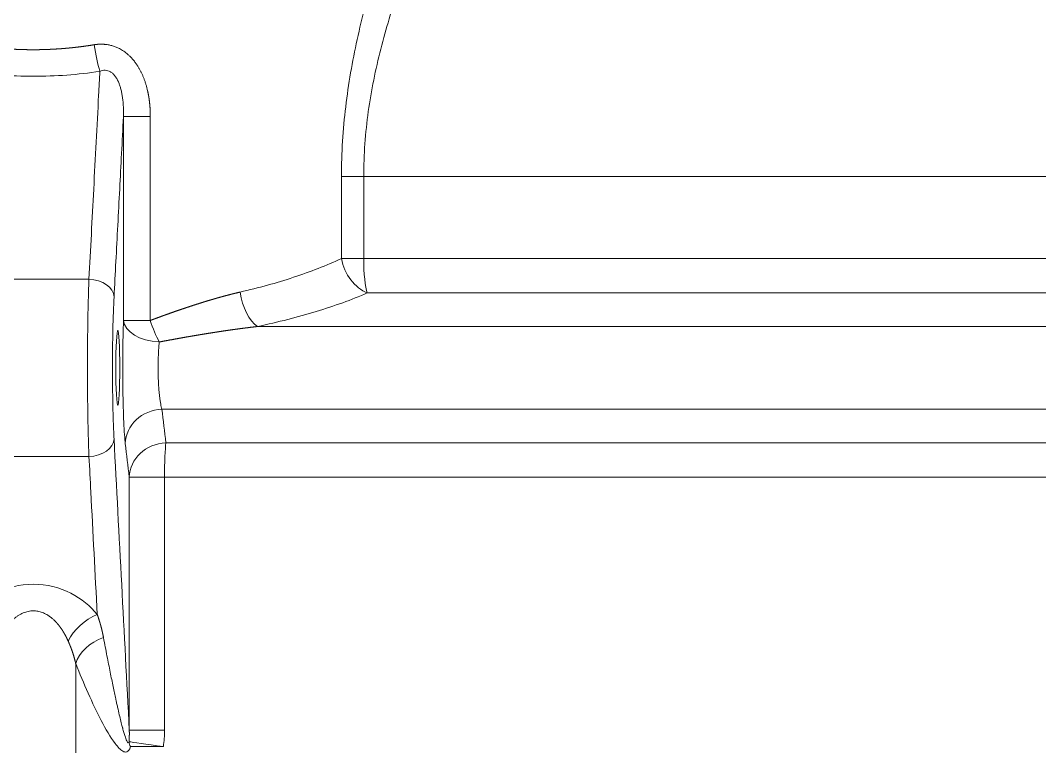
# Model space of a CAD drawing. Header units: millimetres. Extents: x 4664 to 8864, y -38 to 2932.
# Drawn here: x 8059.36 to 8094.74, y 1850.22 to 1875.44 of the extents above; entities that cross this region are included whole.
import ezdxf

# ---------------------------------------------------------------- set-up
doc = ezdxf.new("R2010")
doc.units = ezdxf.units.MM

msp = doc.modelspace()

# ---------------------------------------------------------------- linework, layer by layer
at = {"lineweight": 5}
for p, q in [((8062.941, 1872.103), (8063.873, 1872.103)), ((8062.941, 1872.103), (8062.941, 1865.017)), ((8063.873, 1865.017), (8063.873, 1872.103)), ((8070.508, 1870.016), (8132.702, 1870.016)), ((8070.508, 1867.166), (8070.508, 1870.016)), ((8071.281, 1870.016), (8071.281, 1867.166)), ((8132.702, 1867.166), (8070.508, 1867.166)), ((8132.175, 1865.971), (8071.405, 1865.971)), ((8062.941, 1865.017), (8063.873, 1865.017)), ((8067.591, 1864.806), (8119.686, 1864.806)), ((8064.277, 1861.933), (8119.686, 1861.933)), ((8116.351, 1860.768), (8064.414, 1860.768)), ((8063.143, 1859.573), (8116.763, 1859.573)), ((8063.143, 1859.573), (8063.143, 1850.783)), ((8064.365, 1850.783), (8064.365, 1859.573)), ((8061.282, 1823.71), (8061.282, 1853.103)), ((8063.143, 1850.783), (8064.365, 1850.783)), ((8063.182, 1850.215), (8064.327, 1850.215))]:
    msp.add_line(p, q, dxfattribs=at)
at = {"lineweight": 5, "extrusion": (0, 0, -1)}
for centre, major_axis, ratio, start_param, end_param in [((8062.122, 1874.593), (-0.194, 1.291), 0.147239, 3.938072, 4.734551), ((8071.49, 1867.166), (0.512, -1.201), 0.723925, 0.616263, 1.870336), ((8071.49, 1867.166), (0, 1.306), 0.160054, 3.557424, 4.712389), ((8061.743, 1865.832), (-0.869, 0.046), 0.706622, 1.533781, 3.067562), ((8067.646, 1866.001), (0.269, -1.278), 0.496345, 0.481161, 1.675083), ((8064.246, 1865.017), (1.305, -0.048), 0.574398, 1.597037, 3.077614), ((8064.246, 1865.017), (-0.424, 1.235), 0.271308, 4.157925, 4.805196), ((8064.309, 1860.738), (1.297, 0.155), 0.914458, 3.271282, 4.796959), ((8061.743, 1860.907), (-0.869, -0.046), 0.706622, 3.215624, 4.749405), ((8064.448, 1859.573), (1.297, 0.155), 0.914527, 3.271332, 4.795376), ((8064.448, 1859.573), (0, 1.306), 0.063553, 4.712389, 5.867354), ((8062.031, 1853.88), (-1.01, -0.828), 0.611644, 0.930141, 2.035867), ((8062.51, 1853.103), (-1.212, -0.485), 0.71441, 0.510703, 1.640548), ((8064.409, 1850.215), (1.294, -0.177), 0.008558, 1.633285, 2.957811), ((8064.409, 1850.215), (1.258, -0.351), 0.593796, 2.70255, 2.912476)]:
    msp.add_ellipse(centre, major_axis=major_axis, ratio=ratio, start_param=start_param, end_param=end_param, dxfattribs=at)
msp.add_ellipse((8062.744, 1863.37), major_axis=(0, 1.306), ratio=0.052408, dxfattribs=at)
at = {"lineweight": 5}
for points, knots in [([(8070.508, 1870.016), (8070.508, 1870.84), (8070.56, 1871.647), (8070.749, 1873.232), (8070.887, 1874.009), (8071.221, 1875.538), (8071.413, 1876.272), (8071.818, 1877.686), (8072.03, 1878.367), (8072.452, 1879.686), (8072.663, 1880.327), (8073.056, 1881.55), (8073.238, 1882.132), (8073.557, 1883.241), (8073.694, 1883.769), (8073.908, 1884.772), (8073.983, 1885.247), (8074.016, 1885.681)], [0, 0, 0, 0, 0.125, 0.125, 0.25, 0.25, 0.375, 0.375, 0.5, 0.5, 0.625, 0.625, 0.75, 0.75, 0.875, 0.875, 1, 1, 1, 1]), ([(8075.148, 1884.588), (8075.103, 1884.184), (8075.013, 1883.743), (8074.768, 1882.81), (8074.613, 1882.319), (8074.257, 1881.286), (8074.056, 1880.745), (8073.624, 1879.608), (8073.393, 1879.011), (8072.932, 1877.784), (8072.701, 1877.151), (8072.261, 1875.836), (8072.053, 1875.153), (8071.691, 1873.73), (8071.542, 1873.007), (8071.337, 1871.533), (8071.281, 1870.782), (8071.281, 1870.016)], [0, 0, 0, 0, 0.125, 0.125, 0.25, 0.25, 0.375, 0.375, 0.5, 0.5, 0.625, 0.625, 0.75, 0.75, 0.875, 0.875, 1, 1, 1, 1]), ([(8061.928, 1874.593), (8061.923, 1874.592), (8061.913, 1874.591), (8061.899, 1874.588), (8061.884, 1874.586), (8061.87, 1874.584), (8061.855, 1874.581), (8061.841, 1874.579), (8061.827, 1874.577), (8061.812, 1874.574), (8061.798, 1874.572), (8061.783, 1874.57), (8061.769, 1874.568), (8061.755, 1874.566), (8061.74, 1874.564), (8061.726, 1874.561), (8061.711, 1874.559), (8061.697, 1874.557), (8061.682, 1874.555), (8061.668, 1874.553), (8061.654, 1874.551), (8061.639, 1874.549), (8061.625, 1874.547), (8061.61, 1874.545), (8061.596, 1874.543), (8061.581, 1874.541), (8061.567, 1874.539), (8061.552, 1874.537), (8061.538, 1874.535), (8061.524, 1874.533), (8061.509, 1874.531), (8061.495, 1874.529), (8061.48, 1874.527), (8061.466, 1874.525), (8061.451, 1874.524), (8061.437, 1874.522), (8061.422, 1874.52), (8061.408, 1874.518), (8061.394, 1874.516), (8061.379, 1874.515), (8061.365, 1874.513), (8061.35, 1874.511), (8061.336, 1874.509), (8061.321, 1874.508), (8061.307, 1874.506), (8061.292, 1874.504), (8061.278, 1874.503), (8061.263, 1874.501), (8061.249, 1874.5), (8061.234, 1874.498), (8061.22, 1874.496), (8061.205, 1874.495), (8061.191, 1874.493), (8061.176, 1874.492), (8061.162, 1874.49), (8061.148, 1874.489), (8061.133, 1874.487), (8061.119, 1874.486), (8061.104, 1874.484), (8061.09, 1874.483), (8061.075, 1874.481), (8061.061, 1874.48), (8061.046, 1874.479), (8061.032, 1874.477), (8061.017, 1874.476), (8061.003, 1874.475), (8060.988, 1874.473), (8060.974, 1874.472), (8060.959, 1874.471), (8060.945, 1874.469), (8060.93, 1874.468), (8060.916, 1874.467), (8060.901, 1874.466), (8060.887, 1874.464), (8060.872, 1874.463), (8060.858, 1874.462), (8060.843, 1874.461), (8060.829, 1874.46), (8060.814, 1874.459), (8060.8, 1874.458), (8060.785, 1874.456), (8060.771, 1874.455), (8060.756, 1874.454), (8060.742, 1874.453), (8060.727, 1874.452), (8060.713, 1874.451), (8060.698, 1874.45), (8060.684, 1874.449), (8060.669, 1874.448), (8060.655, 1874.447), (8060.64, 1874.446), (8060.626, 1874.445), (8060.611, 1874.445), (8060.597, 1874.444), (8060.582, 1874.443), (8060.568, 1874.442), (8060.553, 1874.441), (8060.539, 1874.44), (8060.524, 1874.439), (8060.51, 1874.439), (8060.495, 1874.438), (8060.481, 1874.437), (8060.466, 1874.436), (8060.452, 1874.436), (8060.437, 1874.435), (8060.423, 1874.434), (8060.408, 1874.434), (8060.394, 1874.433), (8060.379, 1874.432), (8060.365, 1874.432), (8060.35, 1874.431), (8060.336, 1874.43), (8060.321, 1874.43), (8060.307, 1874.429), (8060.292, 1874.429), (8060.277, 1874.428), (8060.263, 1874.428), (8060.248, 1874.427), (8060.234, 1874.427), (8060.219, 1874.426), (8060.205, 1874.426), (8060.19, 1874.425), (8060.176, 1874.425), (8060.161, 1874.425), (8060.147, 1874.424), (8060.132, 1874.424), (8060.118, 1874.424), (8060.103, 1874.423), (8060.089, 1874.423), (8060.074, 1874.423), (8060.06, 1874.422), (8060.045, 1874.422), (8060.031, 1874.422), (8060.016, 1874.421), (8060.002, 1874.421), (8059.987, 1874.421), (8059.973, 1874.421), (8059.958, 1874.421), (8059.944, 1874.421), (8059.929, 1874.42), (8059.915, 1874.42), (8059.9, 1874.42), (8059.886, 1874.42), (8059.871, 1874.42), (8059.857, 1874.42), (8059.842, 1874.42), (8059.828, 1874.42), (8059.817, 1874.42), (8059.801, 1874.42), (8059.782, 1874.42), (8059.753, 1874.42), (8059.725, 1874.42), (8059.697, 1874.42), (8059.668, 1874.421), (8059.64, 1874.421), (8059.612, 1874.421), (8059.583, 1874.422), (8059.555, 1874.422), (8059.527, 1874.423), (8059.499, 1874.424), (8059.47, 1874.424), (8059.442, 1874.425), (8059.414, 1874.426), (8059.385, 1874.427), (8059.357, 1874.428), (8059.329, 1874.429), (8059.3, 1874.43), (8059.272, 1874.431), (8059.244, 1874.432), (8059.216, 1874.433), (8059.187, 1874.435), (8059.159, 1874.436), (8059.131, 1874.438), (8059.102, 1874.439), (8059.074, 1874.441), (8059.046, 1874.442), (8059.018, 1874.444), (8058.989, 1874.446), (8058.961, 1874.448), (8058.933, 1874.449), (8058.904, 1874.451), (8058.876, 1874.453), (8058.848, 1874.455), (8058.82, 1874.458), (8058.791, 1874.46), (8058.763, 1874.462), (8058.735, 1874.464), (8058.707, 1874.467), (8058.678, 1874.469), (8058.65, 1874.472), (8058.622, 1874.474), (8058.594, 1874.477), (8058.565, 1874.479), (8058.537, 1874.482), (8058.509, 1874.485), (8058.481, 1874.488), (8058.452, 1874.491), (8058.424, 1874.494), (8058.396, 1874.497), (8058.368, 1874.5), (8058.34, 1874.503), (8058.311, 1874.506), (8058.283, 1874.51), (8058.255, 1874.513), (8058.227, 1874.516), (8058.199, 1874.52), (8058.17, 1874.523), (8058.142, 1874.527), (8058.114, 1874.531), (8058.086, 1874.534), (8058.058, 1874.538), (8058.03, 1874.542), (8058.001, 1874.546), (8057.973, 1874.55), (8057.945, 1874.554), (8057.917, 1874.558), (8057.889, 1874.562), (8057.861, 1874.566), (8057.833, 1874.571), (8057.804, 1874.575), (8057.776, 1874.579), (8057.748, 1874.584), (8057.72, 1874.588), (8057.701, 1874.591), (8057.692, 1874.593)], [0, 0, 0, 0, 0.003455, 0.00691, 0.010363, 0.013817, 0.017269, 0.020721, 0.024172, 0.027622, 0.031072, 0.034521, 0.037969, 0.041417, 0.044864, 0.048311, 0.051757, 0.055202, 0.058647, 0.062091, 0.065534, 0.068977, 0.072419, 0.07586, 0.079301, 0.082742, 0.086181, 0.08962, 0.093059, 0.096497, 0.099934, 0.103371, 0.106807, 0.110243, 0.113678, 0.117113, 0.120547, 0.12398, 0.127413, 0.130845, 0.134277, 0.137708, 0.141139, 0.144569, 0.147999, 0.151428, 0.154857, 0.158285, 0.161713, 0.16514, 0.168566, 0.171992, 0.175418, 0.178843, 0.182268, 0.185692, 0.189116, 0.192539, 0.195962, 0.199384, 0.202806, 0.206228, 0.209649, 0.213069, 0.216489, 0.219909, 0.223328, 0.226747, 0.230165, 0.233583, 0.237001, 0.240418, 0.243835, 0.247251, 0.250667, 0.254082, 0.257497, 0.260912, 0.264327, 0.26774, 0.271154, 0.274567, 0.27798, 0.281393, 0.284805, 0.288217, 0.291628, 0.295039, 0.29845, 0.30186, 0.305271, 0.30868, 0.31209, 0.315499, 0.318908, 0.322316, 0.325724, 0.329132, 0.33254, 0.335947, 0.339354, 0.342761, 0.346167, 0.349574, 0.35298, 0.356385, 0.359791, 0.363196, 0.3666, 0.370005, 0.373409, 0.376814, 0.380217, 0.383621, 0.387024, 0.390428, 0.39383, 0.397233, 0.400636, 0.404038, 0.40744, 0.410842, 0.414244, 0.417645, 0.421047, 0.424448, 0.427849, 0.431249, 0.43465, 0.43805, 0.441451, 0.444851, 0.448251, 0.451651, 0.45505, 0.45845, 0.461849, 0.465248, 0.468647, 0.472046, 0.475445, 0.478844, 0.482243, 0.485641, 0.48904, 0.492438, 0.495836, 0.499234, 0.5, 0.506625, 0.513251, 0.519877, 0.526504, 0.533131, 0.539758, 0.546386, 0.553015, 0.559644, 0.566273, 0.572904, 0.579535, 0.586166, 0.592799, 0.599432, 0.606066, 0.612701, 0.619337, 0.625973, 0.632611, 0.639249, 0.645889, 0.652529, 0.659171, 0.665813, 0.672457, 0.679102, 0.685748, 0.692395, 0.699043, 0.705693, 0.712344, 0.718997, 0.72565, 0.732305, 0.738962, 0.74562, 0.752279, 0.75894, 0.765603, 0.772267, 0.778932, 0.7856, 0.792269, 0.798939, 0.805612, 0.812286, 0.818962, 0.82564, 0.832319, 0.839001, 0.845684, 0.85237, 0.859057, 0.865746, 0.872438, 0.879131, 0.885826, 0.892524, 0.899224, 0.905926, 0.91263, 0.919337, 0.926045, 0.932756, 0.93947, 0.946185, 0.952904, 0.959624, 0.966347, 0.973073, 0.979801, 0.986531, 0.993264, 1, 1, 1, 1]), ([(8063.873, 1872.103), (8063.873, 1872.106), (8063.873, 1872.113), (8063.873, 1872.123), (8063.873, 1872.133), (8063.872, 1872.143), (8063.872, 1872.153), (8063.872, 1872.162), (8063.872, 1872.172), (8063.872, 1872.182), (8063.872, 1872.192), (8063.872, 1872.202), (8063.871, 1872.212), (8063.871, 1872.222), (8063.871, 1872.232), (8063.871, 1872.242), (8063.87, 1872.251), (8063.87, 1872.261), (8063.87, 1872.271), (8063.869, 1872.281), (8063.869, 1872.291), (8063.868, 1872.3), (8063.868, 1872.31), (8063.868, 1872.32), (8063.867, 1872.33), (8063.867, 1872.339), (8063.866, 1872.349), (8063.866, 1872.359), (8063.865, 1872.369), (8063.864, 1872.378), (8063.864, 1872.388), (8063.863, 1872.398), (8063.863, 1872.407), (8063.862, 1872.417), (8063.861, 1872.426), (8063.86, 1872.436), (8063.86, 1872.446), (8063.859, 1872.455), (8063.858, 1872.465), (8063.857, 1872.474), (8063.857, 1872.484), (8063.856, 1872.493), (8063.855, 1872.503), (8063.854, 1872.512), (8063.853, 1872.522), (8063.852, 1872.531), (8063.851, 1872.541), (8063.85, 1872.55), (8063.849, 1872.56), (8063.848, 1872.569), (8063.847, 1872.579), (8063.846, 1872.588), (8063.845, 1872.597), (8063.844, 1872.607), (8063.843, 1872.616), (8063.842, 1872.625), (8063.841, 1872.635), (8063.84, 1872.644), (8063.838, 1872.653), (8063.837, 1872.663), (8063.836, 1872.672), (8063.835, 1872.681), (8063.833, 1872.691), (8063.832, 1872.7), (8063.831, 1872.709), (8063.829, 1872.718), (8063.828, 1872.727), (8063.827, 1872.737), (8063.825, 1872.746), (8063.824, 1872.755), (8063.822, 1872.764), (8063.821, 1872.773), (8063.82, 1872.782), (8063.818, 1872.792), (8063.816, 1872.801), (8063.815, 1872.81), (8063.813, 1872.819), (8063.812, 1872.828), (8063.81, 1872.837), (8063.809, 1872.846), (8063.807, 1872.855), (8063.805, 1872.864), (8063.803, 1872.873), (8063.802, 1872.882), (8063.8, 1872.891), (8063.798, 1872.9), (8063.796, 1872.909), (8063.795, 1872.918), (8063.793, 1872.927), (8063.791, 1872.936), (8063.789, 1872.945), (8063.787, 1872.954), (8063.785, 1872.963), (8063.783, 1872.971), (8063.781, 1872.98), (8063.779, 1872.989), (8063.777, 1872.998), (8063.768, 1873.039), (8063.75, 1873.111), (8063.722, 1873.213), (8063.69, 1873.312), (8063.656, 1873.408), (8063.619, 1873.501), (8063.579, 1873.591), (8063.536, 1873.678), (8063.49, 1873.763), (8063.452, 1873.827), (8063.422, 1873.874), (8063.402, 1873.903), (8063.382, 1873.932), (8063.362, 1873.961), (8063.341, 1873.989), (8063.32, 1874.017), (8063.298, 1874.044), (8063.276, 1874.07), (8063.253, 1874.096), (8063.23, 1874.122), (8063.207, 1874.147), (8063.183, 1874.171), (8063.145, 1874.209), (8063.092, 1874.258), (8063.022, 1874.316), (8062.949, 1874.369), (8062.875, 1874.417), (8062.806, 1874.455), (8062.742, 1874.487), (8062.683, 1874.512), (8062.624, 1874.534), (8062.564, 1874.554), (8062.502, 1874.571), (8062.44, 1874.585), (8062.394, 1874.593), (8062.365, 1874.597), (8062.354, 1874.599), (8062.343, 1874.6), (8062.331, 1874.602), (8062.32, 1874.603), (8062.309, 1874.604), (8062.298, 1874.605), (8062.287, 1874.606), (8062.276, 1874.607), (8062.264, 1874.608), (8062.253, 1874.609), (8062.242, 1874.61), (8062.231, 1874.61), (8062.22, 1874.611), (8062.208, 1874.611), (8062.197, 1874.612), (8062.186, 1874.612), (8062.175, 1874.612), (8062.163, 1874.612), (8062.152, 1874.612), (8062.141, 1874.612), (8062.13, 1874.612), (8062.119, 1874.611), (8062.107, 1874.611), (8062.096, 1874.611), (8062.085, 1874.61), (8062.074, 1874.609), (8062.062, 1874.609), (8062.051, 1874.608), (8062.04, 1874.607), (8062.029, 1874.606), (8062.017, 1874.605), (8062.006, 1874.604), (8061.995, 1874.602), (8061.984, 1874.601), (8061.973, 1874.6), (8061.961, 1874.598), (8061.95, 1874.596), (8061.939, 1874.595), (8061.931, 1874.594), (8061.928, 1874.593)], [0, 0, 0, 0, 0.002747, 0.005491, 0.008231, 0.010968, 0.013702, 0.016432, 0.019159, 0.021882, 0.024602, 0.027319, 0.030032, 0.032743, 0.035449, 0.038153, 0.040853, 0.043551, 0.046245, 0.048935, 0.051623, 0.054307, 0.056988, 0.059666, 0.062341, 0.065013, 0.067681, 0.070347, 0.073009, 0.075669, 0.078325, 0.080978, 0.083629, 0.086276, 0.08892, 0.091561, 0.0942, 0.096835, 0.099467, 0.102097, 0.104723, 0.107347, 0.109968, 0.112586, 0.115201, 0.117813, 0.120423, 0.123029, 0.125633, 0.128235, 0.130833, 0.133429, 0.136021, 0.138612, 0.141199, 0.143784, 0.146366, 0.148946, 0.151523, 0.154097, 0.156669, 0.159238, 0.161805, 0.164369, 0.16693, 0.169489, 0.172046, 0.1746, 0.177151, 0.179701, 0.182247, 0.184792, 0.187334, 0.189873, 0.19241, 0.194945, 0.197478, 0.200008, 0.202536, 0.205061, 0.207585, 0.210106, 0.212625, 0.215141, 0.217656, 0.220168, 0.222678, 0.225186, 0.227692, 0.230196, 0.232698, 0.235197, 0.237695, 0.24019, 0.242684, 0.245176, 0.247665, 0.250153, 0.279857, 0.308985, 0.33757, 0.365648, 0.393258, 0.420439, 0.447234, 0.473685, 0.499838, 0.509742, 0.519592, 0.529392, 0.539145, 0.548853, 0.558519, 0.568148, 0.577742, 0.587304, 0.596838, 0.606348, 0.615836, 0.625306, 0.651132, 0.676459, 0.701368, 0.725941, 0.750266, 0.768013, 0.785708, 0.803388, 0.821091, 0.838854, 0.856714, 0.874707, 0.877858, 0.881006, 0.88415, 0.887292, 0.89043, 0.893567, 0.8967, 0.899832, 0.902961, 0.906088, 0.909214, 0.912339, 0.915462, 0.918584, 0.921705, 0.924825, 0.927945, 0.931064, 0.934184, 0.937303, 0.940423, 0.943543, 0.946664, 0.949786, 0.952908, 0.956032, 0.959157, 0.962284, 0.965413, 0.968543, 0.971676, 0.974811, 0.977949, 0.981089, 0.984233, 0.987379, 0.990529, 0.993682, 0.996839, 1, 1, 1, 1]), ([(8057.498, 1873.669), (8058.26, 1873.555), (8059.036, 1873.496), (8060.59, 1873.497), (8061.36, 1873.555), (8062.122, 1873.669)], [0, 0, 0, 0, 0.5, 0.5, 1, 1, 1, 1]), ([(8062.122, 1873.669), (8062.107, 1873.393), (8062.093, 1873.117), (8062.022, 1871.754), (8061.965, 1870.667), (8061.853, 1868.536), (8061.798, 1867.492), (8061.743, 1866.448)], [0, 0, 0, 0, 0.114698, 0.114698, 0.566236, 0.566236, 1, 1, 1, 1]), ([(8062.122, 1873.669), (8062.154, 1873.683), (8062.186, 1873.692), (8062.249, 1873.704), (8062.28, 1873.706), (8062.341, 1873.703), (8062.37, 1873.698), (8062.429, 1873.68), (8062.457, 1873.668), (8062.513, 1873.637), (8062.539, 1873.618), (8062.591, 1873.572), (8062.616, 1873.546), (8062.663, 1873.488), (8062.685, 1873.455), (8062.717, 1873.401), (8062.732, 1873.373), (8062.75, 1873.338), (8062.758, 1873.32), (8062.762, 1873.311), (8062.764, 1873.306), (8062.765, 1873.304), (8062.766, 1873.303), (8062.766, 1873.302), (8062.766, 1873.302), (8062.766, 1873.302), (8062.766, 1873.301), (8062.766, 1873.301), (8062.766, 1873.301), (8062.766, 1873.301), (8062.78, 1873.269), (8062.807, 1873.201), (8062.831, 1873.123), (8062.854, 1873.04), (8062.865, 1872.997), (8062.884, 1872.905), (8062.893, 1872.857), (8062.908, 1872.757), (8062.915, 1872.705), (8062.927, 1872.596), (8062.931, 1872.539), (8062.939, 1872.421), (8062.941, 1872.36), (8062.943, 1872.234), (8062.943, 1872.169), (8062.941, 1872.103)], [0, 0, 0, 0, 0.0625, 0.0625, 0.125, 0.125, 0.1875, 0.1875, 0.25, 0.25, 0.3125, 0.3125, 0.375, 0.375, 0.4375, 0.4375, 0.46875, 0.484375, 0.492187, 0.496094, 0.498047, 0.499023, 0.499512, 0.499756, 0.499878, 0.499939, 0.499969, 0.499985, 0.499985, 0.5, 0.5, 0.5625, 0.625, 0.625, 0.6875, 0.6875, 0.75, 0.75, 0.8125, 0.8125, 0.875, 0.875, 0.9375, 0.9375, 1, 1, 1, 1]), ([(8062.613, 1865.832), (8062.634, 1866.242), (8062.656, 1866.652), (8062.721, 1867.902), (8062.765, 1868.741), (8062.831, 1869.99), (8062.852, 1870.401), (8062.896, 1871.241), (8062.919, 1871.672), (8062.941, 1872.103)], [0, 0, 0, 0, 0.196221, 0.196221, 0.597749, 0.597749, 0.793971, 0.793971, 1, 1, 1, 1]), ([(8070.508, 1867.166), (8070.25, 1867.046), (8069.982, 1866.932), (8069.426, 1866.715), (8069.139, 1866.612), (8068.549, 1866.418), (8068.246, 1866.326), (8067.626, 1866.155), (8067.309, 1866.075), (8066.987, 1866.001)], [0, 0, 0, 0, 0.25, 0.25, 0.5, 0.5, 0.75, 0.75, 1, 1, 1, 1]), ([(8061.743, 1866.448), (8061.741, 1866.395), (8061.739, 1866.34), (8061.735, 1866.228), (8061.733, 1866.171), (8061.729, 1866.054), (8061.727, 1865.994), (8061.723, 1865.872), (8061.722, 1865.811), (8061.718, 1865.685), (8061.717, 1865.621), (8061.714, 1865.492), (8061.712, 1865.427), (8061.709, 1865.295), (8061.708, 1865.229), (8061.706, 1865.095), (8061.704, 1865.028), (8061.702, 1864.893), (8061.701, 1864.825), (8061.699, 1864.689), (8061.698, 1864.621), (8061.697, 1864.485), (8061.696, 1864.417), (8061.694, 1864.282), (8061.694, 1864.215), (8061.693, 1864.081), (8061.692, 1864.014), (8061.691, 1863.881), (8061.691, 1863.816), (8061.691, 1863.686), (8061.69, 1863.621), (8061.69, 1863.525), (8061.69, 1863.478), (8061.69, 1863.423), (8061.69, 1863.395), (8061.69, 1863.384), (8061.69, 1863.376), (8061.69, 1863.372), (8061.69, 1863.306), (8061.69, 1863.243), (8061.69, 1863.115), (8061.691, 1863.051), (8061.691, 1862.921), (8061.691, 1862.855), (8061.692, 1862.723), (8061.693, 1862.656), (8061.694, 1862.522), (8061.695, 1862.455), (8061.696, 1862.32), (8061.697, 1862.252), (8061.698, 1862.116), (8061.699, 1862.048), (8061.701, 1861.913), (8061.702, 1861.845), (8061.704, 1861.71), (8061.706, 1861.643), (8061.708, 1861.509), (8061.709, 1861.443), (8061.712, 1861.311), (8061.714, 1861.246), (8061.717, 1861.117), (8061.718, 1861.054), (8061.722, 1860.928), (8061.723, 1860.866), (8061.727, 1860.745), (8061.729, 1860.685), (8061.733, 1860.568), (8061.735, 1860.511), (8061.739, 1860.399), (8061.741, 1860.345), (8061.743, 1860.292)], [0, 0, 0, 0, 0.03125, 0.03125, 0.0625, 0.0625, 0.09375, 0.09375, 0.125, 0.125, 0.15625, 0.15625, 0.1875, 0.1875, 0.21875, 0.21875, 0.25, 0.25, 0.28125, 0.28125, 0.3125, 0.3125, 0.34375, 0.34375, 0.375, 0.375, 0.40625, 0.40625, 0.4375, 0.4375, 0.46875, 0.46875, 0.484375, 0.492188, 0.496094, 0.498047, 0.498047, 0.5, 0.5, 0.53125, 0.53125, 0.5625, 0.5625, 0.59375, 0.59375, 0.625, 0.625, 0.65625, 0.65625, 0.6875, 0.6875, 0.71875, 0.71875, 0.75, 0.75, 0.78125, 0.78125, 0.8125, 0.8125, 0.84375, 0.84375, 0.875, 0.875, 0.90625, 0.90625, 0.9375, 0.9375, 0.96875, 0.96875, 1, 1, 1, 1]), ([(8066.987, 1866.001), (8066.983, 1866), (8066.974, 1865.998), (8066.961, 1865.995), (8066.948, 1865.992), (8066.935, 1865.989), (8066.922, 1865.986), (8066.909, 1865.983), (8066.896, 1865.98), (8066.883, 1865.977), (8066.87, 1865.973), (8066.857, 1865.97), (8066.844, 1865.967), (8066.831, 1865.964), (8066.818, 1865.961), (8066.805, 1865.958), (8066.792, 1865.954), (8066.778, 1865.951), (8066.765, 1865.948), (8066.752, 1865.944), (8066.738, 1865.941), (8066.725, 1865.938), (8066.712, 1865.934), (8066.698, 1865.931), (8066.685, 1865.928), (8066.671, 1865.924), (8066.658, 1865.921), (8066.644, 1865.917), (8066.631, 1865.914), (8066.617, 1865.91), (8066.604, 1865.907), (8066.59, 1865.903), (8066.577, 1865.9), (8066.563, 1865.896), (8066.549, 1865.893), (8066.535, 1865.889), (8066.522, 1865.885), (8066.508, 1865.882), (8066.494, 1865.878), (8066.48, 1865.874), (8066.466, 1865.871), (8066.453, 1865.867), (8066.439, 1865.863), (8066.425, 1865.859), (8066.411, 1865.856), (8066.397, 1865.852), (8066.383, 1865.848), (8066.369, 1865.844), (8066.355, 1865.84), (8066.34, 1865.836), (8066.326, 1865.833), (8066.312, 1865.829), (8066.298, 1865.825), (8066.284, 1865.821), (8066.27, 1865.817), (8066.255, 1865.813), (8066.241, 1865.809), (8066.227, 1865.805), (8066.212, 1865.801), (8066.198, 1865.797), (8066.184, 1865.792), (8066.169, 1865.788), (8066.155, 1865.784), (8066.14, 1865.78), (8066.126, 1865.776), (8066.111, 1865.772), (8066.097, 1865.767), (8066.082, 1865.763), (8066.067, 1865.759), (8066.053, 1865.755), (8066.038, 1865.75), (8066.023, 1865.746), (8066.009, 1865.742), (8065.994, 1865.737), (8065.979, 1865.733), (8065.964, 1865.729), (8065.949, 1865.724), (8065.934, 1865.72), (8065.92, 1865.715), (8065.905, 1865.711), (8065.89, 1865.706), (8065.875, 1865.702), (8065.86, 1865.697), (8065.845, 1865.693), (8065.83, 1865.688), (8065.814, 1865.683), (8065.799, 1865.679), (8065.784, 1865.674), (8065.769, 1865.67), (8065.754, 1865.665), (8065.739, 1865.66), (8065.723, 1865.656), (8065.708, 1865.651), (8065.693, 1865.646), (8065.677, 1865.641), (8065.662, 1865.636), (8065.647, 1865.632), (8065.631, 1865.627), (8065.616, 1865.622), (8065.6, 1865.617), (8065.585, 1865.612), (8065.569, 1865.607), (8065.554, 1865.602), (8065.538, 1865.597), (8065.522, 1865.592), (8065.507, 1865.587), (8065.491, 1865.582), (8065.475, 1865.577), (8065.46, 1865.572), (8065.444, 1865.567), (8065.428, 1865.562), (8065.412, 1865.557), (8065.396, 1865.552), (8065.38, 1865.547), (8065.365, 1865.542), (8065.349, 1865.537), (8065.333, 1865.531), (8065.317, 1865.526), (8065.301, 1865.521), (8065.285, 1865.516), (8065.269, 1865.51), (8065.252, 1865.505), (8065.236, 1865.5), (8065.22, 1865.494), (8065.204, 1865.489), (8065.188, 1865.484), (8065.171, 1865.478), (8065.155, 1865.473), (8065.139, 1865.467), (8065.123, 1865.462), (8065.106, 1865.456), (8065.09, 1865.451), (8065.073, 1865.445), (8065.057, 1865.44), (8065.041, 1865.434), (8065.024, 1865.429), (8065.007, 1865.423), (8064.991, 1865.418), (8064.974, 1865.412), (8064.958, 1865.406), (8064.941, 1865.401), (8064.924, 1865.395), (8064.908, 1865.389), (8064.891, 1865.383), (8064.874, 1865.378), (8064.857, 1865.372), (8064.841, 1865.366), (8064.824, 1865.36), (8064.807, 1865.354), (8064.79, 1865.349), (8064.773, 1865.343), (8064.756, 1865.337), (8064.739, 1865.331), (8064.722, 1865.325), (8064.705, 1865.319), (8064.688, 1865.313), (8064.671, 1865.307), (8064.654, 1865.301), (8064.637, 1865.295), (8064.62, 1865.289), (8064.602, 1865.283), (8064.585, 1865.277), (8064.568, 1865.271), (8064.551, 1865.265), (8064.533, 1865.259), (8064.516, 1865.252), (8064.499, 1865.246), (8064.481, 1865.24), (8064.464, 1865.234), (8064.446, 1865.227), (8064.429, 1865.221), (8064.411, 1865.215), (8064.394, 1865.209), (8064.376, 1865.202), (8064.359, 1865.196), (8064.341, 1865.19), (8064.323, 1865.183), (8064.306, 1865.177), (8064.288, 1865.17), (8064.27, 1865.164), (8064.252, 1865.158), (8064.235, 1865.151), (8064.217, 1865.145), (8064.199, 1865.138), (8064.181, 1865.131), (8064.163, 1865.125), (8064.145, 1865.118), (8064.127, 1865.112), (8064.109, 1865.105), (8064.091, 1865.098), (8064.073, 1865.092), (8064.055, 1865.085), (8064.037, 1865.078), (8064.019, 1865.072), (8064.001, 1865.065), (8063.982, 1865.058), (8063.964, 1865.051), (8063.946, 1865.045), (8063.928, 1865.038), (8063.909, 1865.031), (8063.891, 1865.024), (8063.879, 1865.02), (8063.873, 1865.017)], [0, 0, 0, 0, 0.004275, 0.008557, 0.012846, 0.017142, 0.021445, 0.025755, 0.030072, 0.034397, 0.038728, 0.043067, 0.047412, 0.051765, 0.056125, 0.060492, 0.064866, 0.069247, 0.073636, 0.078031, 0.082434, 0.086844, 0.091261, 0.095685, 0.100116, 0.104554, 0.109, 0.113452, 0.117912, 0.122379, 0.126854, 0.131335, 0.135823, 0.140319, 0.144822, 0.149332, 0.153849, 0.158374, 0.162906, 0.167445, 0.171991, 0.176544, 0.181105, 0.185672, 0.190247, 0.194829, 0.199419, 0.204016, 0.208619, 0.213231, 0.217849, 0.222475, 0.227107, 0.231748, 0.236395, 0.24105, 0.245711, 0.250381, 0.255057, 0.259741, 0.264432, 0.26913, 0.273836, 0.278548, 0.283268, 0.287996, 0.292731, 0.297473, 0.302222, 0.306978, 0.311742, 0.316514, 0.321292, 0.326078, 0.330871, 0.335672, 0.340479, 0.345295, 0.350117, 0.354947, 0.359784, 0.364628, 0.36948, 0.374339, 0.379206, 0.38408, 0.388961, 0.39385, 0.398745, 0.403649, 0.408559, 0.413477, 0.418403, 0.423336, 0.428276, 0.433223, 0.438178, 0.44314, 0.44811, 0.453087, 0.458072, 0.463063, 0.468063, 0.473069, 0.478083, 0.483105, 0.488134, 0.49317, 0.498214, 0.503265, 0.508323, 0.513389, 0.518463, 0.523543, 0.528632, 0.533727, 0.53883, 0.543941, 0.549059, 0.554184, 0.559317, 0.564457, 0.569605, 0.57476, 0.579923, 0.585093, 0.59027, 0.595455, 0.600648, 0.605848, 0.611055, 0.61627, 0.621492, 0.626722, 0.631959, 0.637204, 0.642456, 0.647716, 0.652983, 0.658258, 0.66354, 0.66883, 0.674127, 0.679432, 0.684744, 0.690064, 0.695391, 0.700725, 0.706068, 0.711417, 0.716774, 0.722139, 0.727511, 0.732891, 0.738278, 0.743673, 0.749076, 0.754485, 0.759903, 0.765328, 0.77076, 0.7762, 0.781648, 0.787103, 0.792565, 0.798035, 0.803513, 0.808998, 0.814491, 0.819991, 0.825499, 0.831015, 0.836538, 0.842068, 0.847606, 0.853152, 0.858705, 0.864266, 0.869834, 0.87541, 0.880994, 0.886585, 0.892184, 0.89779, 0.903404, 0.909025, 0.914654, 0.920291, 0.925935, 0.931586, 0.937246, 0.942913, 0.948587, 0.954269, 0.959959, 0.965656, 0.971361, 0.977074, 0.982794, 0.988522, 0.994257, 1, 1, 1, 1]), ([(8067.591, 1864.806), (8067.952, 1864.883), (8068.302, 1864.965), (8068.982, 1865.138), (8069.311, 1865.23), (8069.948, 1865.424), (8070.255, 1865.527), (8070.847, 1865.741), (8071.132, 1865.854), (8071.405, 1865.971)], [0, 0, 0, 0, 0.25, 0.25, 0.5, 0.5, 0.75, 0.75, 1, 1, 1, 1]), ([(8062.613, 1860.907), (8062.604, 1861.07), (8062.597, 1861.245), (8062.584, 1861.622), (8062.578, 1861.826), (8062.569, 1862.247), (8062.565, 1862.464), (8062.561, 1862.911), (8062.559, 1863.141), (8062.559, 1863.823), (8062.564, 1864.281), (8062.582, 1865.119), (8062.596, 1865.507), (8062.613, 1865.832)], [0, 0, 0, 0, 0.125, 0.125, 0.25, 0.25, 0.375, 0.375, 0.5, 0.5, 0.75, 0.75, 1, 1, 1, 1]), ([(8062.941, 1865.017), (8062.929, 1864.668), (8062.92, 1864.269), (8062.914, 1863.64), (8062.914, 1863.429), (8062.915, 1863.007), (8062.917, 1862.794), (8062.926, 1862.185), (8062.937, 1861.803), (8062.958, 1861.325), (8062.967, 1861.18), (8062.985, 1860.93), (8062.994, 1860.824), (8063.004, 1860.738)], [0, 0, 0, 0, 0.25, 0.25, 0.375, 0.375, 0.5, 0.5, 0.75, 0.75, 0.875, 0.875, 1, 1, 1, 1]), ([(8064.184, 1864.269), (8064.191, 1864.271), (8064.206, 1864.273), (8064.228, 1864.277), (8064.249, 1864.282), (8064.271, 1864.286), (8064.293, 1864.29), (8064.315, 1864.294), (8064.336, 1864.298), (8064.358, 1864.302), (8064.379, 1864.306), (8064.401, 1864.31), (8064.423, 1864.314), (8064.444, 1864.318), (8064.465, 1864.322), (8064.487, 1864.326), (8064.508, 1864.33), (8064.53, 1864.334), (8064.551, 1864.338), (8064.572, 1864.342), (8064.593, 1864.345), (8064.615, 1864.349), (8064.636, 1864.353), (8064.657, 1864.357), (8064.678, 1864.361), (8064.699, 1864.365), (8064.72, 1864.369), (8064.741, 1864.372), (8064.762, 1864.376), (8064.783, 1864.38), (8064.804, 1864.384), (8064.824, 1864.387), (8064.845, 1864.391), (8064.866, 1864.395), (8064.887, 1864.399), (8064.907, 1864.402), (8064.928, 1864.406), (8064.949, 1864.41), (8064.969, 1864.413), (8064.99, 1864.417), (8065.01, 1864.421), (8065.031, 1864.424), (8065.051, 1864.428), (8065.071, 1864.431), (8065.092, 1864.435), (8065.112, 1864.439), (8065.132, 1864.442), (8065.152, 1864.446), (8065.173, 1864.449), (8065.193, 1864.453), (8065.213, 1864.456), (8065.233, 1864.46), (8065.253, 1864.463), (8065.273, 1864.467), (8065.293, 1864.47), (8065.313, 1864.473), (8065.333, 1864.477), (8065.353, 1864.48), (8065.372, 1864.484), (8065.392, 1864.487), (8065.412, 1864.49), (8065.432, 1864.494), (8065.451, 1864.497), (8065.471, 1864.5), (8065.491, 1864.504), (8065.51, 1864.507), (8065.53, 1864.51), (8065.549, 1864.514), (8065.569, 1864.517), (8065.588, 1864.52), (8065.607, 1864.523), (8065.627, 1864.527), (8065.646, 1864.53), (8065.665, 1864.533), (8065.685, 1864.536), (8065.704, 1864.539), (8065.723, 1864.542), (8065.742, 1864.546), (8065.761, 1864.549), (8065.78, 1864.552), (8065.799, 1864.555), (8065.818, 1864.558), (8065.837, 1864.561), (8065.856, 1864.564), (8065.875, 1864.567), (8065.894, 1864.57), (8065.912, 1864.573), (8065.931, 1864.576), (8065.95, 1864.579), (8065.969, 1864.582), (8065.987, 1864.585), (8066.006, 1864.588), (8066.024, 1864.591), (8066.043, 1864.594), (8066.061, 1864.597), (8066.08, 1864.6), (8066.098, 1864.603), (8066.117, 1864.605), (8066.135, 1864.608), (8066.153, 1864.611), (8066.171, 1864.614), (8066.19, 1864.617), (8066.208, 1864.62), (8066.226, 1864.622), (8066.244, 1864.625), (8066.262, 1864.628), (8066.28, 1864.631), (8066.298, 1864.633), (8066.316, 1864.636), (8066.334, 1864.639), (8066.352, 1864.641), (8066.37, 1864.644), (8066.388, 1864.647), (8066.406, 1864.649), (8066.423, 1864.652), (8066.441, 1864.655), (8066.459, 1864.657), (8066.476, 1864.66), (8066.494, 1864.663), (8066.512, 1864.665), (8066.529, 1864.668), (8066.547, 1864.67), (8066.564, 1864.673), (8066.582, 1864.675), (8066.599, 1864.678), (8066.616, 1864.68), (8066.634, 1864.683), (8066.651, 1864.685), (8066.668, 1864.688), (8066.685, 1864.69), (8066.703, 1864.693), (8066.72, 1864.695), (8066.737, 1864.697), (8066.754, 1864.7), (8066.771, 1864.702), (8066.788, 1864.704), (8066.805, 1864.707), (8066.822, 1864.709), (8066.839, 1864.711), (8066.855, 1864.714), (8066.872, 1864.716), (8066.889, 1864.718), (8066.906, 1864.721), (8066.922, 1864.723), (8066.939, 1864.725), (8066.956, 1864.727), (8066.972, 1864.73), (8066.989, 1864.732), (8067.005, 1864.734), (8067.022, 1864.736), (8067.038, 1864.738), (8067.055, 1864.74), (8067.071, 1864.743), (8067.087, 1864.745), (8067.104, 1864.747), (8067.12, 1864.749), (8067.136, 1864.751), (8067.152, 1864.753), (8067.169, 1864.755), (8067.185, 1864.757), (8067.201, 1864.759), (8067.217, 1864.761), (8067.233, 1864.763), (8067.249, 1864.765), (8067.265, 1864.767), (8067.281, 1864.769), (8067.296, 1864.771), (8067.312, 1864.773), (8067.328, 1864.775), (8067.344, 1864.777), (8067.36, 1864.779), (8067.375, 1864.781), (8067.391, 1864.783), (8067.407, 1864.785), (8067.422, 1864.787), (8067.438, 1864.788), (8067.453, 1864.79), (8067.469, 1864.792), (8067.484, 1864.794), (8067.499, 1864.796), (8067.515, 1864.797), (8067.53, 1864.799), (8067.545, 1864.801), (8067.561, 1864.803), (8067.576, 1864.804), (8067.586, 1864.806), (8067.591, 1864.806)], [0, 0, 0, 0, 0.006336, 0.012661, 0.018977, 0.025284, 0.03158, 0.037866, 0.044142, 0.050409, 0.056666, 0.062913, 0.06915, 0.075377, 0.081594, 0.087801, 0.093999, 0.100186, 0.106364, 0.112532, 0.11869, 0.124838, 0.130976, 0.137105, 0.143223, 0.149332, 0.155431, 0.16152, 0.167599, 0.173668, 0.179727, 0.185777, 0.191816, 0.197846, 0.203866, 0.209876, 0.215876, 0.221866, 0.227847, 0.233817, 0.239778, 0.245729, 0.25167, 0.257601, 0.263522, 0.269433, 0.275335, 0.281226, 0.287108, 0.29298, 0.298842, 0.304694, 0.310536, 0.316369, 0.322192, 0.328004, 0.333807, 0.3396, 0.345383, 0.351157, 0.35692, 0.362674, 0.368417, 0.374151, 0.379875, 0.38559, 0.391294, 0.396988, 0.402673, 0.408348, 0.414013, 0.419668, 0.425313, 0.430949, 0.436574, 0.44219, 0.447796, 0.453392, 0.458978, 0.464554, 0.470121, 0.475677, 0.481224, 0.486761, 0.492288, 0.497806, 0.503313, 0.508811, 0.514298, 0.519776, 0.525244, 0.530703, 0.536151, 0.54159, 0.547018, 0.552437, 0.557846, 0.563246, 0.568635, 0.574015, 0.579385, 0.584744, 0.590095, 0.595435, 0.600765, 0.606086, 0.611397, 0.616698, 0.621989, 0.62727, 0.632542, 0.637804, 0.643056, 0.648298, 0.65353, 0.658753, 0.663965, 0.669168, 0.674361, 0.679544, 0.684718, 0.689881, 0.695035, 0.700179, 0.705313, 0.710438, 0.715552, 0.720657, 0.725752, 0.730837, 0.735913, 0.740978, 0.746034, 0.75108, 0.756116, 0.761143, 0.766159, 0.771166, 0.776163, 0.78115, 0.786128, 0.791095, 0.796053, 0.801001, 0.80594, 0.810868, 0.815787, 0.820696, 0.825595, 0.830484, 0.835364, 0.840234, 0.845094, 0.849944, 0.854785, 0.859615, 0.864436, 0.869248, 0.874049, 0.878841, 0.883623, 0.888395, 0.893157, 0.89791, 0.902653, 0.907386, 0.912109, 0.916823, 0.921526, 0.926221, 0.930905, 0.935579, 0.940244, 0.944899, 0.949545, 0.95418, 0.958806, 0.963422, 0.968028, 0.972625, 0.977212, 0.981789, 0.986356, 0.990914, 0.995462, 1, 1, 1, 1]), ([(8064.277, 1861.933), (8064.269, 1861.958), (8064.261, 1861.986), (8064.247, 1862.046), (8064.24, 1862.079), (8064.226, 1862.148), (8064.22, 1862.184), (8064.212, 1862.24), (8064.209, 1862.259), (8064.205, 1862.288), (8064.203, 1862.303), (8064.201, 1862.32), (8064.2, 1862.329), (8064.199, 1862.333), (8064.199, 1862.336), (8064.199, 1862.337), (8064.199, 1862.337), (8064.199, 1862.337), (8064.198, 1862.338), (8064.198, 1862.338), (8064.198, 1862.338), (8064.198, 1862.338), (8064.193, 1862.383), (8064.188, 1862.429), (8064.178, 1862.526), (8064.174, 1862.575), (8064.166, 1862.677), (8064.163, 1862.729), (8064.158, 1862.808), (8064.157, 1862.834), (8064.155, 1862.874), (8064.154, 1862.894), (8064.153, 1862.918), (8064.153, 1862.93), (8064.152, 1862.936), (8064.152, 1862.938), (8064.152, 1862.94), (8064.152, 1862.941), (8064.152, 1862.941), (8064.152, 1862.941), (8064.15, 1862.996), (8064.148, 1863.052), (8064.146, 1863.164), (8064.145, 1863.221), (8064.144, 1863.336), (8064.144, 1863.394), (8064.145, 1863.509), (8064.146, 1863.566), (8064.148, 1863.681), (8064.15, 1863.738), (8064.155, 1863.85), (8064.157, 1863.905), (8064.163, 1864.014), (8064.167, 1864.067), (8064.175, 1864.17), (8064.179, 1864.221), (8064.184, 1864.269)], [0, 0, 0, 0, 0.0625, 0.0625, 0.125, 0.125, 0.1875, 0.1875, 0.21875, 0.21875, 0.234375, 0.242188, 0.246094, 0.248047, 0.249023, 0.249512, 0.249756, 0.249878, 0.249939, 0.249969, 0.249969, 0.25, 0.25, 0.3125, 0.3125, 0.375, 0.375, 0.4375, 0.4375, 0.46875, 0.46875, 0.484375, 0.492188, 0.496094, 0.498047, 0.499023, 0.499512, 0.499756, 0.499756, 0.5, 0.5, 0.5625, 0.5625, 0.625, 0.625, 0.6875, 0.6875, 0.75, 0.75, 0.8125, 0.8125, 0.875, 0.875, 0.9375, 0.9375, 1, 1, 1, 1]), ([(8061.743, 1860.292), (8061.765, 1859.881), (8061.786, 1859.471), (8061.882, 1857.642), (8061.957, 1856.223), (8062.031, 1854.804)], [0, 0, 0, 0, 0.224212, 0.224212, 1, 1, 1, 1]), ([(8062.031, 1854.804), (8061.796, 1855.091), (8061.494, 1855.348), (8060.733, 1855.736), (8060.276, 1855.855), (8059.337, 1855.854), (8058.884, 1855.735), (8058.317, 1855.446), (8058.145, 1855.331), (8057.841, 1855.083), (8057.706, 1854.947), (8057.589, 1854.804)], [0, 0, 0, 0, 0.25, 0.25, 0.5, 0.5, 0.75, 0.75, 0.875, 0.875, 1, 1, 1, 1]), ([(8058.598, 1853.88), (8058.599, 1853.883), (8058.602, 1853.888), (8058.605, 1853.895), (8058.608, 1853.902), (8058.611, 1853.909), (8058.615, 1853.917), (8058.618, 1853.924), (8058.621, 1853.931), (8058.625, 1853.938), (8058.628, 1853.945), (8058.631, 1853.952), (8058.635, 1853.959), (8058.638, 1853.966), (8058.642, 1853.973), (8058.645, 1853.98), (8058.648, 1853.987), (8058.652, 1853.994), (8058.655, 1854.001), (8058.659, 1854.008), (8058.662, 1854.014), (8058.666, 1854.021), (8058.669, 1854.028), (8058.672, 1854.035), (8058.676, 1854.041), (8058.679, 1854.048), (8058.683, 1854.055), (8058.686, 1854.061), (8058.69, 1854.068), (8058.693, 1854.075), (8058.697, 1854.081), (8058.701, 1854.088), (8058.704, 1854.094), (8058.708, 1854.101), (8058.711, 1854.107), (8058.715, 1854.113), (8058.718, 1854.12), (8058.722, 1854.126), (8058.726, 1854.132), (8058.729, 1854.139), (8058.733, 1854.145), (8058.736, 1854.151), (8058.74, 1854.158), (8058.744, 1854.164), (8058.747, 1854.17), (8058.751, 1854.176), (8058.755, 1854.182), (8058.758, 1854.188), (8058.762, 1854.194), (8058.766, 1854.2), (8058.769, 1854.206), (8058.773, 1854.212), (8058.777, 1854.218), (8058.78, 1854.224), (8058.784, 1854.23), (8058.788, 1854.236), (8058.792, 1854.242), (8058.795, 1854.248), (8058.799, 1854.254), (8058.803, 1854.26), (8058.807, 1854.265), (8058.81, 1854.271), (8058.814, 1854.277), (8058.818, 1854.282), (8058.822, 1854.288), (8058.826, 1854.294), (8058.829, 1854.299), (8058.833, 1854.305), (8058.837, 1854.31), (8058.841, 1854.316), (8058.845, 1854.321), (8058.848, 1854.327), (8058.852, 1854.332), (8058.856, 1854.338), (8058.86, 1854.343), (8058.864, 1854.349), (8058.868, 1854.354), (8058.871, 1854.359), (8058.875, 1854.364), (8058.879, 1854.37), (8058.883, 1854.375), (8058.887, 1854.38), (8058.891, 1854.385), (8058.895, 1854.39), (8058.899, 1854.396), (8058.903, 1854.401), (8058.906, 1854.406), (8058.91, 1854.411), (8058.914, 1854.416), (8058.918, 1854.421), (8058.922, 1854.426), (8058.926, 1854.431), (8058.93, 1854.436), (8058.934, 1854.441), (8058.938, 1854.445), (8058.942, 1854.45), (8058.946, 1854.455), (8058.95, 1854.46), (8058.954, 1854.465), (8058.958, 1854.469), (8058.962, 1854.474), (8058.966, 1854.479), (8058.97, 1854.483), (8058.974, 1854.488), (8058.978, 1854.493), (8058.982, 1854.497), (8058.986, 1854.502), (8058.99, 1854.506), (8058.994, 1854.511), (8058.998, 1854.515), (8059.002, 1854.52), (8059.006, 1854.524), (8059.01, 1854.529), (8059.014, 1854.533), (8059.018, 1854.537), (8059.022, 1854.542), (8059.026, 1854.546), (8059.03, 1854.55), (8059.034, 1854.554), (8059.038, 1854.559), (8059.066, 1854.588), (8059.12, 1854.64), (8059.202, 1854.708), (8059.286, 1854.767), (8059.371, 1854.818), (8059.458, 1854.859), (8059.545, 1854.891), (8059.632, 1854.914), (8059.72, 1854.928), (8059.78, 1854.931), (8059.835, 1854.931), (8059.889, 1854.929), (8059.968, 1854.918), (8060.047, 1854.899), (8060.126, 1854.873), (8060.204, 1854.84), (8060.281, 1854.799), (8060.358, 1854.751), (8060.433, 1854.695), (8060.507, 1854.632), (8060.557, 1854.584), (8060.586, 1854.554), (8060.594, 1854.545), (8060.603, 1854.537), (8060.611, 1854.528), (8060.619, 1854.519), (8060.627, 1854.509), (8060.635, 1854.5), (8060.644, 1854.491), (8060.652, 1854.481), (8060.66, 1854.472), (8060.668, 1854.462), (8060.676, 1854.452), (8060.684, 1854.442), (8060.692, 1854.432), (8060.701, 1854.422), (8060.709, 1854.412), (8060.717, 1854.401), (8060.725, 1854.391), (8060.733, 1854.38), (8060.741, 1854.37), (8060.748, 1854.359), (8060.756, 1854.348), (8060.764, 1854.337), (8060.772, 1854.326), (8060.78, 1854.314), (8060.788, 1854.303), (8060.796, 1854.292), (8060.803, 1854.28), (8060.811, 1854.268), (8060.819, 1854.256), (8060.826, 1854.244), (8060.834, 1854.232), (8060.842, 1854.22), (8060.849, 1854.208), (8060.857, 1854.196), (8060.864, 1854.183), (8060.872, 1854.171), (8060.879, 1854.158), (8060.887, 1854.145), (8060.894, 1854.132), (8060.902, 1854.119), (8060.909, 1854.106), (8060.916, 1854.093), (8060.924, 1854.079), (8060.931, 1854.066), (8060.938, 1854.052), (8060.945, 1854.039), (8060.952, 1854.025), (8060.959, 1854.011), (8060.966, 1853.997), (8060.973, 1853.983), (8060.98, 1853.968), (8060.987, 1853.954), (8060.994, 1853.939), (8061.001, 1853.925), (8061.008, 1853.91), (8061.015, 1853.895), (8061.019, 1853.885), (8061.021, 1853.88)], [0, 0, 0, 0, 0.002475, 0.004943, 0.007405, 0.00986, 0.012308, 0.014749, 0.017185, 0.019613, 0.022035, 0.02445, 0.026859, 0.029261, 0.031656, 0.034045, 0.036427, 0.038803, 0.041172, 0.043535, 0.045891, 0.04824, 0.050583, 0.052919, 0.055249, 0.057572, 0.059889, 0.062199, 0.064503, 0.0668, 0.069091, 0.071375, 0.073652, 0.075924, 0.078188, 0.080446, 0.082698, 0.084943, 0.087182, 0.089414, 0.09164, 0.09386, 0.096073, 0.098279, 0.100479, 0.102673, 0.10486, 0.107041, 0.109215, 0.111383, 0.113545, 0.1157, 0.117849, 0.119991, 0.122127, 0.124257, 0.12638, 0.128497, 0.130608, 0.132712, 0.13481, 0.136902, 0.138988, 0.141067, 0.143139, 0.145206, 0.147266, 0.14932, 0.151368, 0.153409, 0.155444, 0.157473, 0.159496, 0.161512, 0.163522, 0.165526, 0.167524, 0.169515, 0.171501, 0.17348, 0.175453, 0.17742, 0.17938, 0.181335, 0.183283, 0.185225, 0.187162, 0.189091, 0.191015, 0.192933, 0.194845, 0.19675, 0.19865, 0.200543, 0.202431, 0.204312, 0.206188, 0.208057, 0.20992, 0.211778, 0.213629, 0.215474, 0.217314, 0.219147, 0.220975, 0.222796, 0.224612, 0.226421, 0.228225, 0.230023, 0.231815, 0.233601, 0.235381, 0.237156, 0.238924, 0.240687, 0.242444, 0.244195, 0.24594, 0.24768, 0.249413, 0.282469, 0.313857, 0.343696, 0.372124, 0.399303, 0.425415, 0.450668, 0.47529, 0.499526, 0.499992, 0.521832, 0.543962, 0.566565, 0.589811, 0.613859, 0.638851, 0.664914, 0.69216, 0.720687, 0.750581, 0.754142, 0.757728, 0.761339, 0.764974, 0.768634, 0.772319, 0.776029, 0.779763, 0.783523, 0.787308, 0.791118, 0.794954, 0.798815, 0.802701, 0.806614, 0.810551, 0.814515, 0.818504, 0.82252, 0.826561, 0.830628, 0.834722, 0.838842, 0.842988, 0.84716, 0.851359, 0.855584, 0.859836, 0.864114, 0.868419, 0.872751, 0.877109, 0.881495, 0.885907, 0.890346, 0.894812, 0.899305, 0.903826, 0.908373, 0.912948, 0.91755, 0.922179, 0.926836, 0.93152, 0.936232, 0.940971, 0.945737, 0.950531, 0.955353, 0.960203, 0.96508, 0.969985, 0.974918, 0.979878, 0.984867, 0.989883, 0.994928, 1, 1, 1, 1]), ([(8062.248, 1854.001), (8062.248, 1854.005), (8062.246, 1854.012), (8062.244, 1854.023), (8062.242, 1854.034), (8062.24, 1854.045), (8062.238, 1854.056), (8062.235, 1854.067), (8062.233, 1854.078), (8062.231, 1854.089), (8062.229, 1854.1), (8062.226, 1854.111), (8062.224, 1854.122), (8062.222, 1854.133), (8062.22, 1854.144), (8062.217, 1854.155), (8062.215, 1854.166), (8062.212, 1854.176), (8062.21, 1854.187), (8062.208, 1854.198), (8062.205, 1854.209), (8062.203, 1854.22), (8062.2, 1854.231), (8062.197, 1854.242), (8062.195, 1854.252), (8062.192, 1854.263), (8062.19, 1854.274), (8062.187, 1854.285), (8062.184, 1854.295), (8062.182, 1854.306), (8062.179, 1854.317), (8062.176, 1854.328), (8062.174, 1854.338), (8062.171, 1854.349), (8062.168, 1854.36), (8062.165, 1854.371), (8062.162, 1854.381), (8062.16, 1854.392), (8062.157, 1854.403), (8062.154, 1854.413), (8062.151, 1854.424), (8062.148, 1854.435), (8062.145, 1854.445), (8062.142, 1854.456), (8062.139, 1854.467), (8062.136, 1854.477), (8062.133, 1854.488), (8062.13, 1854.498), (8062.127, 1854.509), (8062.124, 1854.52), (8062.121, 1854.53), (8062.117, 1854.541), (8062.114, 1854.551), (8062.111, 1854.562), (8062.108, 1854.573), (8062.104, 1854.583), (8062.101, 1854.594), (8062.098, 1854.604), (8062.095, 1854.615), (8062.091, 1854.625), (8062.088, 1854.636), (8062.084, 1854.646), (8062.081, 1854.657), (8062.078, 1854.667), (8062.074, 1854.678), (8062.071, 1854.689), (8062.067, 1854.699), (8062.064, 1854.71), (8062.06, 1854.72), (8062.057, 1854.731), (8062.053, 1854.741), (8062.049, 1854.752), (8062.046, 1854.762), (8062.042, 1854.772), (8062.038, 1854.783), (8062.035, 1854.793), (8062.032, 1854.8), (8062.031, 1854.804)], [0, 0, 0, 0, 0.013679, 0.027348, 0.041008, 0.054657, 0.068296, 0.081925, 0.095544, 0.109153, 0.122752, 0.136342, 0.149922, 0.163491, 0.177052, 0.190602, 0.204143, 0.217673, 0.231195, 0.244706, 0.258209, 0.271701, 0.285184, 0.298658, 0.312122, 0.325576, 0.339022, 0.352458, 0.365884, 0.379301, 0.392709, 0.406108, 0.419498, 0.432878, 0.446249, 0.459611, 0.472964, 0.486308, 0.499643, 0.512969, 0.526286, 0.539594, 0.552893, 0.566183, 0.579464, 0.592737, 0.606001, 0.619256, 0.632502, 0.64574, 0.658969, 0.672189, 0.685401, 0.698605, 0.7118, 0.724986, 0.738164, 0.751333, 0.764494, 0.777647, 0.790792, 0.803928, 0.817056, 0.830176, 0.843287, 0.856391, 0.869486, 0.882573, 0.895652, 0.908723, 0.921787, 0.934842, 0.947889, 0.960929, 0.97396, 0.986984, 1, 1, 1, 1]), ([(8063.137, 1850.387), (8063.13, 1850.355), (8063.119, 1850.341), (8063.092, 1850.351), (8063.075, 1850.375), (8063.035, 1850.46), (8063.013, 1850.522), (8062.974, 1850.643), (8062.96, 1850.688), (8062.939, 1850.763), (8062.928, 1850.802), (8062.915, 1850.851), (8062.908, 1850.876), (8062.904, 1850.889), (8062.903, 1850.896), (8062.902, 1850.899), (8062.901, 1850.901), (8062.901, 1850.901), (8062.901, 1850.902), (8062.901, 1850.902), (8062.901, 1850.902), (8062.901, 1850.902), (8062.901, 1850.902), (8062.901, 1850.902), (8062.901, 1850.902), (8062.901, 1850.902), (8062.869, 1851.022), (8062.834, 1851.163), (8062.777, 1851.406), (8062.757, 1851.492), (8062.726, 1851.629), (8062.71, 1851.7), (8062.691, 1851.786), (8062.682, 1851.83), (8062.677, 1851.852), (8062.675, 1851.863), (8062.673, 1851.868), (8062.673, 1851.871), (8062.673, 1851.872), (8062.672, 1851.873), (8062.672, 1851.874), (8062.672, 1851.874), (8062.672, 1851.874), (8062.672, 1851.874), (8062.672, 1851.874), (8062.672, 1851.874), (8062.672, 1851.874), (8062.644, 1852.006), (8062.613, 1852.15), (8062.549, 1852.459), (8062.515, 1852.625), (8062.444, 1852.979), (8062.407, 1853.167), (8062.33, 1853.567), (8062.29, 1853.778), (8062.248, 1854.001)], [0, 0, 0, 0, 0.0625, 0.0625, 0.125, 0.125, 0.1875, 0.1875, 0.21875, 0.21875, 0.234375, 0.242187, 0.246094, 0.248047, 0.249023, 0.249512, 0.249756, 0.249878, 0.249939, 0.249969, 0.249985, 0.249992, 0.249996, 0.249998, 0.249998, 0.25, 0.25, 0.375, 0.375, 0.4375, 0.4375, 0.46875, 0.484375, 0.492187, 0.496094, 0.498047, 0.499023, 0.499512, 0.499756, 0.499878, 0.499939, 0.499969, 0.499985, 0.499992, 0.499996, 0.499996, 0.5, 0.5, 0.625, 0.625, 0.75, 0.75, 0.875, 0.875, 1, 1, 1, 1]), ([(8061.021, 1853.88), (8061.023, 1853.878), (8061.025, 1853.872), (8061.029, 1853.864), (8061.032, 1853.856), (8061.036, 1853.848), (8061.039, 1853.84), (8061.043, 1853.832), (8061.046, 1853.824), (8061.05, 1853.816), (8061.053, 1853.808), (8061.056, 1853.8), (8061.06, 1853.793), (8061.063, 1853.785), (8061.066, 1853.777), (8061.069, 1853.77), (8061.072, 1853.762), (8061.075, 1853.755), (8061.079, 1853.748), (8061.082, 1853.74), (8061.084, 1853.733), (8061.087, 1853.726), (8061.09, 1853.719), (8061.093, 1853.712), (8061.096, 1853.705), (8061.099, 1853.698), (8061.101, 1853.691), (8061.104, 1853.684), (8061.107, 1853.677), (8061.11, 1853.67), (8061.112, 1853.664), (8061.115, 1853.657), (8061.117, 1853.651), (8061.12, 1853.644), (8061.122, 1853.638), (8061.125, 1853.631), (8061.127, 1853.625), (8061.129, 1853.619), (8061.132, 1853.612), (8061.134, 1853.606), (8061.136, 1853.6), (8061.138, 1853.594), (8061.141, 1853.588), (8061.143, 1853.582), (8061.145, 1853.576), (8061.147, 1853.57), (8061.149, 1853.565), (8061.151, 1853.559), (8061.153, 1853.553), (8061.155, 1853.548), (8061.157, 1853.542), (8061.159, 1853.537), (8061.161, 1853.531), (8061.163, 1853.526), (8061.165, 1853.521), (8061.167, 1853.515), (8061.168, 1853.51), (8061.17, 1853.505), (8061.172, 1853.5), (8061.175, 1853.49), (8061.18, 1853.475), (8061.187, 1853.454), (8061.193, 1853.434), (8061.2, 1853.415), (8061.206, 1853.395), (8061.212, 1853.376), (8061.217, 1853.356), (8061.223, 1853.337), (8061.229, 1853.318), (8061.234, 1853.299), (8061.239, 1853.281), (8061.244, 1853.262), (8061.249, 1853.244), (8061.253, 1853.226), (8061.258, 1853.208), (8061.262, 1853.19), (8061.267, 1853.172), (8061.271, 1853.155), (8061.275, 1853.137), (8061.279, 1853.12), (8061.281, 1853.109), (8061.282, 1853.103)], [0, 0, 0, 0, 0.010768, 0.021461, 0.032078, 0.04262, 0.053087, 0.063478, 0.073794, 0.084034, 0.094199, 0.104289, 0.114304, 0.124243, 0.134107, 0.143895, 0.153609, 0.163246, 0.172809, 0.182296, 0.191708, 0.201044, 0.210305, 0.219491, 0.228601, 0.237637, 0.246596, 0.255481, 0.26429, 0.273023, 0.281682, 0.290265, 0.298772, 0.307205, 0.315562, 0.323843, 0.33205, 0.340181, 0.348236, 0.356217, 0.364122, 0.371951, 0.379706, 0.387385, 0.394988, 0.402517, 0.40997, 0.417347, 0.42465, 0.431877, 0.439028, 0.446105, 0.453106, 0.460031, 0.466882, 0.473657, 0.480356, 0.486981, 0.49353, 0.500003, 0.526211, 0.552179, 0.577906, 0.603393, 0.628641, 0.653648, 0.678415, 0.702943, 0.727231, 0.751279, 0.775087, 0.798656, 0.821985, 0.845074, 0.867924, 0.890535, 0.912906, 0.935038, 0.956931, 0.978585, 1, 1, 1, 1]), ([(8061.282, 1853.103), (8061.566, 1852.396), (8061.857, 1851.721), (8062.323, 1850.825), (8062.483, 1850.542), (8062.74, 1850.207), (8062.827, 1850.108), (8062.965, 1850.031), (8063.012, 1850.016), (8063.106, 1850.051), (8063.152, 1850.108), (8063.182, 1850.215)], [0, 0, 0, 0, 0.5, 0.5, 0.75, 0.75, 0.875, 0.875, 0.9375, 0.9375, 1, 1, 1, 1]), ([(8063.143, 1850.783), (8063.144, 1850.779), (8063.144, 1850.772), (8063.144, 1850.761), (8063.144, 1850.75), (8063.144, 1850.739), (8063.144, 1850.728), (8063.145, 1850.717), (8063.145, 1850.706), (8063.145, 1850.695), (8063.145, 1850.684), (8063.145, 1850.674), (8063.145, 1850.663), (8063.145, 1850.653), (8063.145, 1850.642), (8063.145, 1850.632), (8063.145, 1850.622), (8063.144, 1850.612), (8063.144, 1850.601), (8063.144, 1850.591), (8063.144, 1850.581), (8063.144, 1850.571), (8063.144, 1850.562), (8063.143, 1850.552), (8063.143, 1850.542), (8063.143, 1850.532), (8063.143, 1850.523), (8063.142, 1850.513), (8063.142, 1850.504), (8063.142, 1850.494), (8063.142, 1850.485), (8063.141, 1850.476), (8063.141, 1850.467), (8063.14, 1850.457), (8063.14, 1850.448), (8063.14, 1850.439), (8063.139, 1850.431), (8063.139, 1850.422), (8063.138, 1850.413), (8063.138, 1850.404), (8063.137, 1850.396), (8063.137, 1850.39), (8063.137, 1850.387)], [0, 0, 0, 0, 0.028374, 0.056575, 0.084603, 0.112457, 0.140139, 0.167648, 0.194983, 0.222146, 0.249135, 0.275952, 0.302595, 0.329066, 0.355363, 0.381487, 0.407438, 0.433217, 0.458822, 0.484254, 0.509513, 0.534599, 0.559513, 0.584253, 0.60882, 0.633214, 0.657436, 0.681484, 0.705359, 0.729061, 0.752591, 0.775947, 0.799131, 0.822141, 0.844979, 0.867643, 0.890135, 0.912454, 0.9346, 0.956573, 0.978373, 1, 1, 1, 1])]:
    msp.add_open_spline(points, degree=3, knots=knots, dxfattribs=at)
for points in [[(8057.876, 1866.448), (8059.165, 1866.448), (8060.454, 1866.448), (8061.743, 1866.448)], [(8064.414, 1860.768), (8064.368, 1861.156), (8064.323, 1861.545), (8064.277, 1861.933)], [(8063.143, 1850.783), (8062.967, 1854.158), (8062.79, 1857.532), (8062.613, 1860.907)], [(8063.004, 1860.738), (8063.051, 1860.35), (8063.097, 1859.962), (8063.143, 1859.573)], [(8061.743, 1860.292), (8060.454, 1860.292), (8059.165, 1860.292), (8057.876, 1860.292)], [(8064.327, 1850.215), (8064.352, 1850.403), (8064.365, 1850.593), (8064.365, 1850.783)]]:
    msp.add_open_spline(points, degree=3, dxfattribs=at)

doc.saveas('drawing.dxf')
